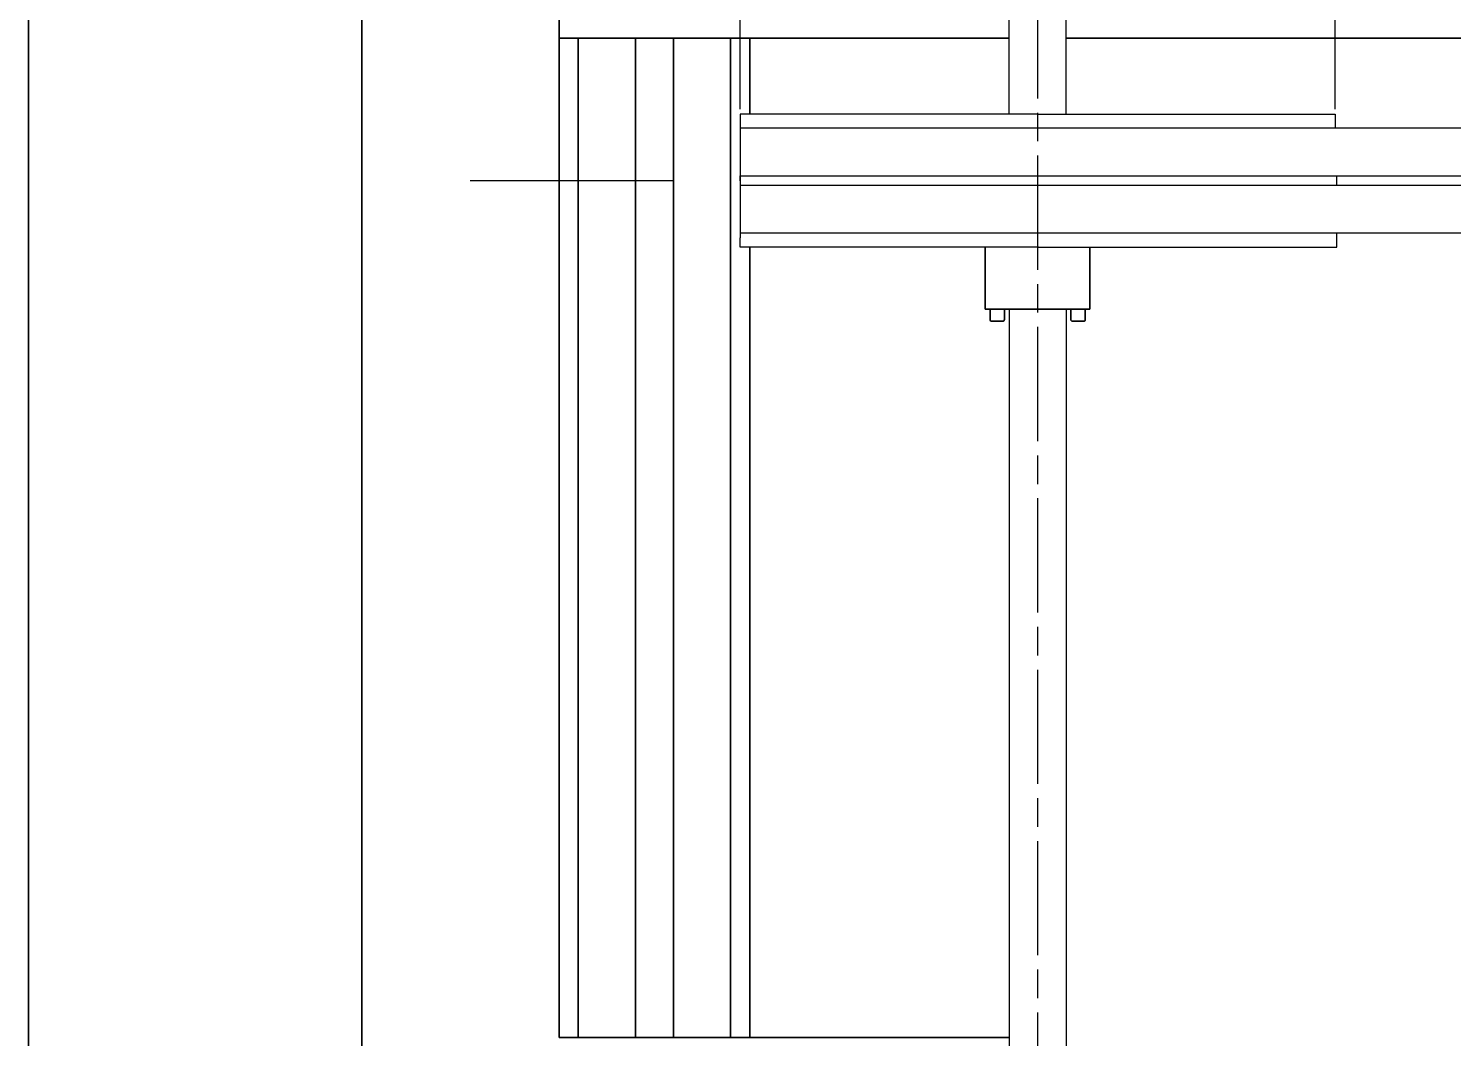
# Model space of a CAD drawing. Header units: millimetres. Extents: x 1269 to 5832, y 527 to 3540.
# Drawn here: x 1821.5 to 2120.6, y 2408.6 to 2620.5 of the extents above; entities that cross this region are included whole.
import ezdxf

# ---------------------------------------------------------------- set-up
doc = ezdxf.new("R2010")
doc.units = ezdxf.units.MM
doc.linetypes.add('ACAD_ISO08W100', pattern=[36, 24, -3, 6, -3])
doc.linetypes.add('phl_thick', pattern=[0])
doc.layers.add('AM_5', color=7, linetype='Continuous', lineweight=50)
doc.layers.add('Osie', color=7, linetype='ACAD_ISO08W100')
doc.layers.add('projection', color=7, linetype='Continuous')
doc.styles.get("Standard").update_dxf_attribs({"font": 'arial.ttf'})
doc.dimstyles.new('AM_ISO$0', dxfattribs={"dimtxt": 3.5, "dimasz": 3.5, "dimexe": 1, "dimexo": 1, "dimgap": 1.5, "dimtad": 1, "dimdsep": 46, "dimtxsty": 'Standard', "dimcen": 0, "dimclrd": 256, "dimclre": 256, "dimclrt": 7, "dimadec": 0, "dimazin": 2, "dimtp": 0.1, "dimtm": 0.1, "dimtfac": 0.71, "dimtdec": 3, "dimtmove": 0, "dimatfit": 3, "dimfxl": 1, "dimlwd": -1, "dimlwe": -1, "dimarcsym": 1})

# ---------------------------------------------------------------- blocks, each defined once
blk = doc.blocks.new('*D207')
at = {"layer": 'AM_5', "linetype": 'ByBlock', "lineweight": 9, "transparency": 16777216}
for p, q in [((1970.98, 2603.56), (1970.98, 2732.18)), ((2095.98, 2603.56), (2095.98, 2732.18)), ((1974.48, 2731.18), (2092.48, 2731.18))]:
    blk.add_line(p, q, dxfattribs=at)
at = {"layer": 'AM_5', "transparency": 16777216}
for points in [[(1974.48, 2731.77), (1974.48, 2730.6), (1970.98, 2731.18)], [(2092.48, 2731.77), (2092.48, 2730.6), (2095.98, 2731.18)]]:
    blk.add_solid(points, dxfattribs=at)
at = {"layer": 'Defpoints', "color": 0, "transparency": 16777216}
for p in [(2095.98, 2731.18), (1970.98, 2602.56), (2095.98, 2602.56)]:
    blk.add_point(p, dxfattribs=at)
at = {"layer": 'AM_5', "color": 7, "lineweight": 9, "transparency": 16777216, "insert": (2015.1, 2734.47), "char_height": 3.5, "attachment_point": 5}
blk.add_mtext('125', dxfattribs=at)

msp = doc.modelspace()

# ---------------------------------------------------------------- linework, layer by layer
for p, q in [((1821.475, 1961.099), (1821.475, 2802.099)), ((1932.984, 2618.505), (1932.984, 2658.505)), ((2027.481, 2618.505), (1932.984, 2618.505)), ((2198.031, 2618.505), (2039.481, 2618.505)), ((2022.481, 2561.545), (2022.481, 2574.545)), ((2044.481, 2574.545), (2044.481, 2561.545)), ((2044.481, 2561.545), (2022.481, 2561.545)), ((2023.494, 2561.545), (2023.494, 2559.338)), ((2026.494, 2559.338), (2026.494, 2561.545)), ((2040.468, 2559.338), (2040.468, 2561.545)), ((2043.468, 2561.545), (2043.468, 2559.338)), ((2023.778, 2559.045), (2026.21, 2559.045)), ((2043.184, 2559.045), (2040.752, 2559.045))]:
    msp.add_line(p, q)
at = {"lineweight": 9}
for p, q in [((2027.481, 2602.56), (2027.481, 2625.853)), ((2039.481, 2602.56), (2039.481, 2625.853)), ((1970.982, 2602.56), (1970.982, 2588.553)), ((2033.482, 2602.56), (1970.982, 2602.56)), ((2033.481, 2602.56), (2095.981, 2602.56)), ((2095.981, 2602.56), (2095.981, 2599.558)), ((2229.031, 2599.558), (1970.982, 2599.558)), ((1957.134, 2588.553), (1914.246, 2588.553)), ((1970.982, 2588.553), (1970.982, 2589.553)), ((1970.982, 2589.553), (2229.031, 2589.553)), ((1970.982, 2588.553), (1970.982, 2576.553)), ((2096.331, 2587.553), (2096.331, 2589.553)), ((2229.031, 2587.553), (1970.982, 2587.553)), ((2229.031, 2577.56), (1970.982, 2577.56)), ((1970.982, 2574.56), (1970.982, 2576.553)), ((2096.331, 2576.553), (2096.331, 2577.549)), ((2096.331, 2574.56), (2096.331, 2576.553)), ((2033.657, 2574.56), (1970.982, 2574.56)), ((2033.657, 2574.56), (2096.331, 2574.56)), ((2027.482, 2561.545), (2027.482, 2401.253)), ((2039.482, 2561.545), (2039.482, 2401.253))]:
    msp.add_line(p, q, dxfattribs=at)
msp.add_lwpolyline([(1891.475, 2787.099), (2995.475, 2787.099), (2995.475, 1976.099), (1891.475, 1976.099)], close=True)
for centre, start, end in [((2023.799, 2559.35), 177.77665, 274.03526), ((2026.189, 2559.35), 265.96474, 2.22335), ((2040.774, 2559.35), 177.77665, 274.03526), ((2043.163, 2559.35), 265.96474, 2.22335)]:
    msp.add_arc(centre, 0.306, start, end)
at = {"layer": 'Osie', "linetype": 'ACAD_ISO08W100', "lineweight": 9}
msp.add_line((2033.481, 2737.829), (2033.481, 2188.804), dxfattribs=at)
at = {"layer": 'projection', "color": 7, "linetype": 'phl_thick'}
for p, q in [((1932.985, 2408.553), (1932.985, 2618.505)), ((1936.985, 2408.553), (1936.985, 2618.505)), ((1948.985, 2408.553), (1948.985, 2618.505)), ((1956.985, 2408.553), (1956.985, 2618.505)), ((1968.985, 2408.553), (1968.985, 2618.505)), ((1972.985, 2602.56), (1972.985, 2618.505)), ((1972.985, 2408.553), (1972.985, 2574.56)), ((1932.985, 2408.553), (2027.482, 2408.553))]:
    msp.add_line(p, q, dxfattribs=at)

# ---------------------------------------------------------------- dimensions: what is measured, and where the dimension line sits
at = {"layer": 'AM_5', "lineweight": 9}
dim = msp.add_linear_dim(base=(2095.981, 2731.184), p1=(1970.982, 2602.56), p2=(2095.981, 2602.56), dimstyle='AM_ISO$0', override={"dimlwd": 9, "dimlwe": 9}, dxfattribs=at)
dim.commit()
dim.dimension.update_dxf_attribs({"geometry": '*D207', "text_midpoint": (2015.101, 2731.184), "dimtype": 160})

doc.saveas('drawing.dxf')
